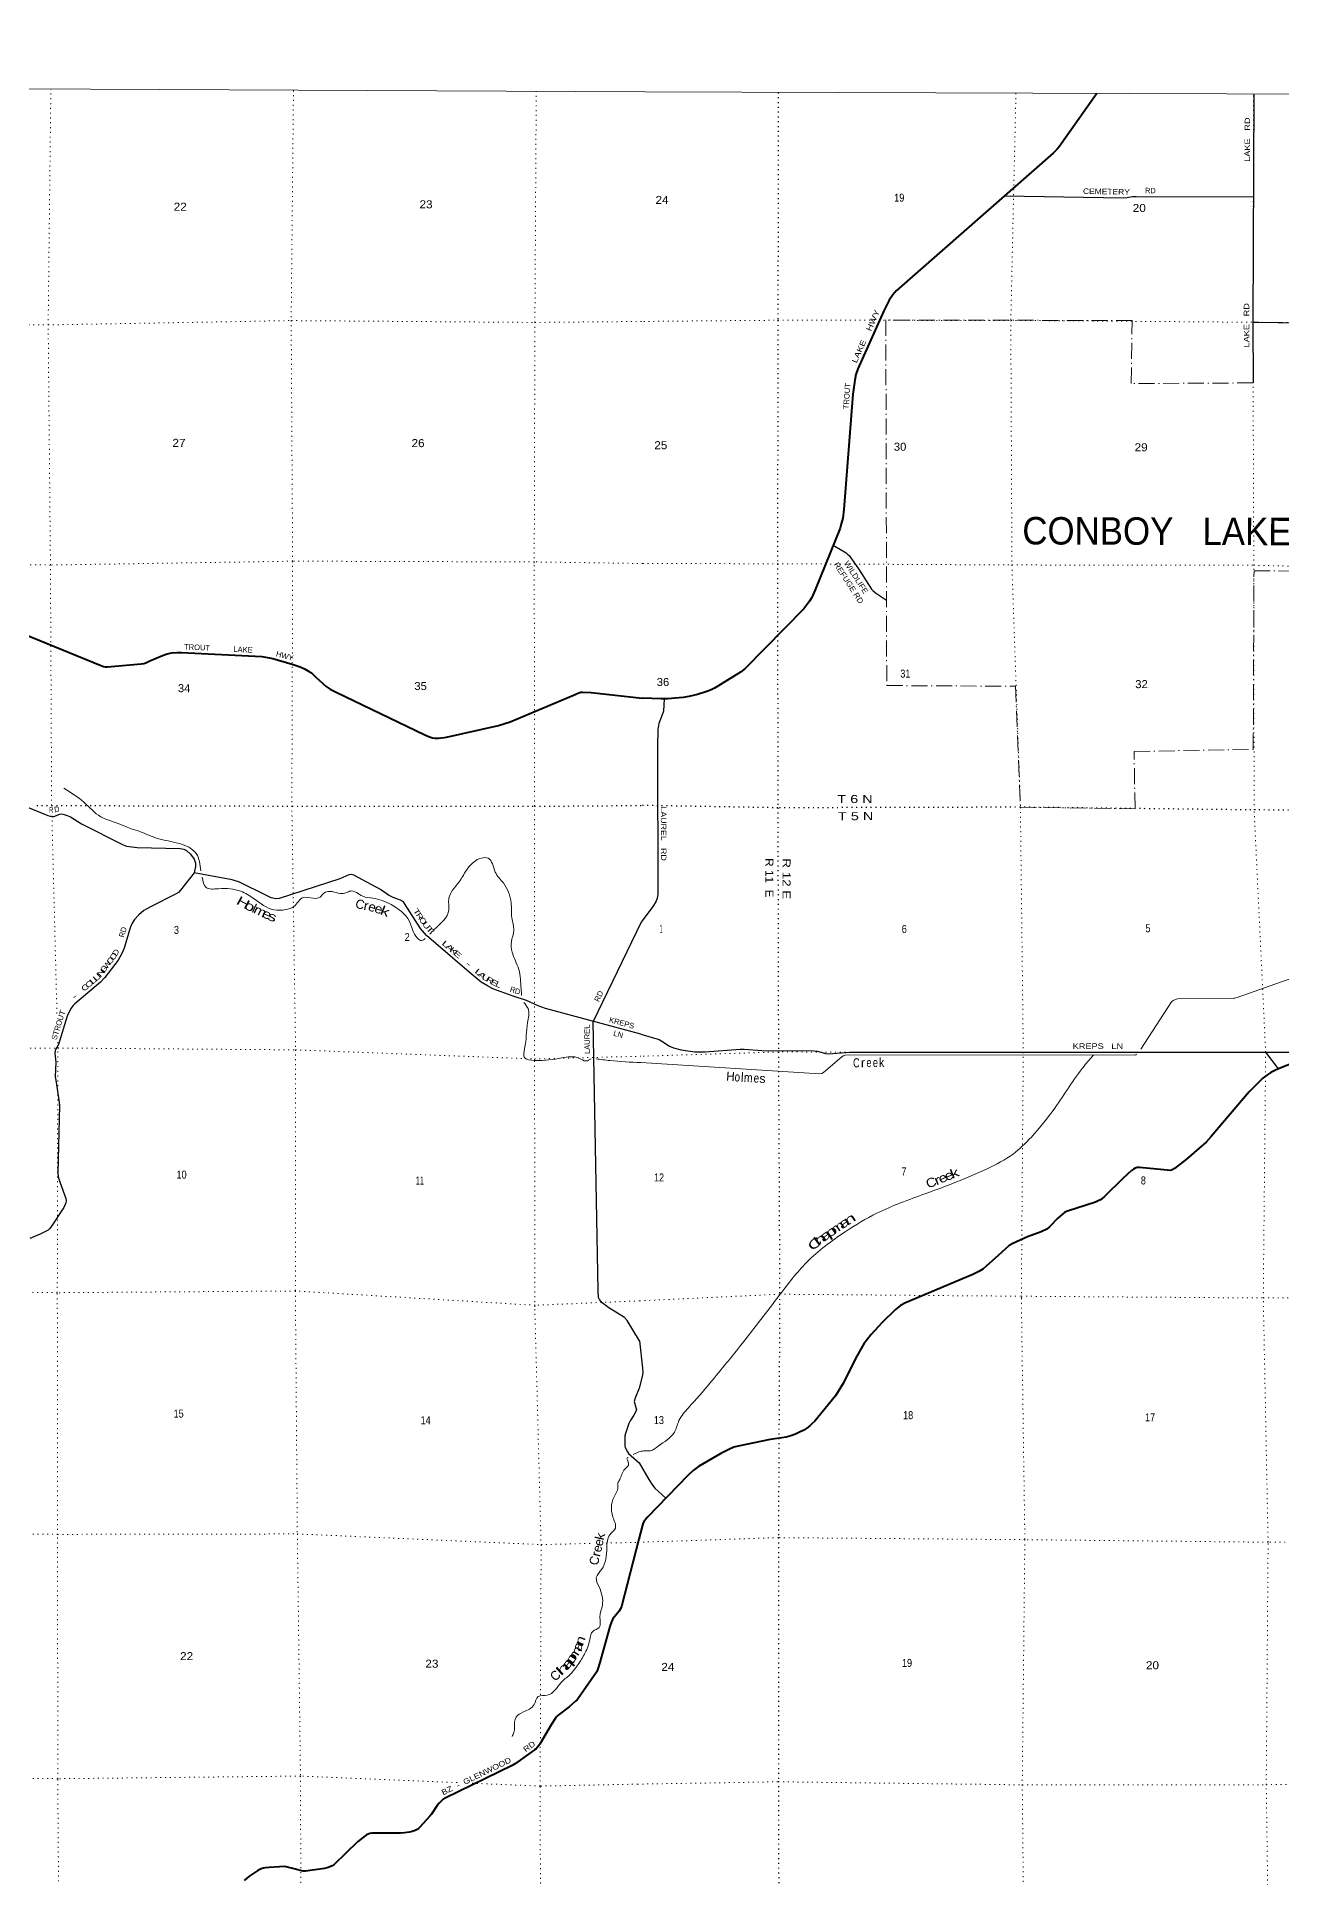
# Model space of a CAD drawing. Header units: feet. Extents: x -256679 to 5, y -731788 to -547785.
# Drawn here: x -108798 to -81581, y -588025 to -547785 of the extents above; entities that cross this region are included whole.
import ezdxf
from ezdxf.enums import TextEntityAlignment as Align

# ---------------------------------------------------------------- set-up
doc = ezdxf.new("R2010")
doc.units = ezdxf.units.FT
doc.header["$LTSCALE"] = 70
doc.linetypes.add('DOT_DASHED', pattern=[7.7, 5, -1.2, 0.3, -1.2])
doc.linetypes.add('DOTTED', pattern=[1.5, 0.3, -1.2])
for name, color, linetype, lineweight in [('26', 7, 'Continuous', 40), ('29', 7, 'Continuous', 25), ('39', 7, 'Continuous', 13), ('4', 7, 'Continuous', 13), ('44', 7, 'DOT_DASHED', 13), ('6', 7, 'DOTTED', 25), ('7', 7, 'DOTTED', 13)]:
    doc.layers.add(name, color=color, linetype=linetype, lineweight=lineweight)
for name, color, linetype in [('27', 7, 'Continuous'), ('30', 7, 'Continuous'), ('41', 7, 'Continuous')]:
    doc.layers.add(name, color=color, linetype=linetype)

msp = doc.modelspace()

# ---------------------------------------------------------------- linework, layer by layer
at = {"layer": '26'}
for points in [[(-85610.56, -549027.96), (-86387.59, -550115.57), (-86436.04, -550187.17), (-86487.97, -550247.34), (-86570.09, -550328.29), (-89999.46, -553339.36), (-90076.39, -553427.73), (-90153.8, -553542.34), (-90272.37, -553775.78), (-90842.15, -555045.51), (-90882.62, -555166.96), (-90906.72, -555291.54), (-90949.85, -555599.98), (-91145.14, -558123.17), (-91170.95, -558307.72), (-91202.34, -558435.47), (-91228.35, -558526.49), (-91773.79, -559873.67), (-91850.09, -560045.59), (-91896.55, -560124.9), (-91955.48, -560206.74), (-92022.27, -560291.71), (-93304.22, -561598.74), (-93403.79, -561676.81), (-93689.57, -561851.47), (-93902.56, -561984.46), (-93977.72, -562029.58), (-94066.54, -562071.97), (-94163.18, -562109.3), (-94350.77, -562167.68), (-94539.34, -562208.7), (-94662.33, -562227.84), (-94835.87, -562248.36), (-94998.48, -562263.39), (-95141.97, -562259.3), (-95557.52, -562242.57)], [(-109252.06, -560772.64), (-107411.94, -561525.13), (-107339.65, -561550.77), (-107299.84, -561558.24), (-107253.96, -561561.13), (-106517.27, -561493.82), (-106457.49, -561487.27), (-106415.18, -561472.33), (-106326.04, -561429.95), (-106049.97, -561312.95), (-105947.35, -561278.11), (-105842.79, -561257.29), (-105733.34, -561248.23), (-105636.12, -561245.75), (-103872.63, -561337.25), (-103748.77, -561354.05), (-103636.52, -561380.22), (-103210.84, -561501.69), (-103037.07, -561563.21), (-102942.5, -561605.55), (-102853.71, -561656.42), (-102793.2, -561695.19), (-102694.82, -561786.7), (-102468.57, -561987.99), (-102383.85, -562047.53), (-102253.51, -562116.94), (-100313.31, -563046.91), (-100210.16, -563092.08), (-100145.46, -563109.51), (-100090.72, -563116.98), (-100008.6, -563116.98), (-99953.85, -563114.49), (-99886.66, -563107.02), (-99836.63, -563094.79), (-98698.74, -562839.79), (-98441.18, -562762.68), (-97056.81, -562177.73), (-96944.02, -562129.69), (-96901.72, -562114.75), (-96854.44, -562112.26), (-96671.17, -562122.22), (-95557.52, -562242.57)], [(-80956.42, -570083.92), (-81628.04, -570340.78), (-81723.37, -570382.81), (-81808.14, -570429.94), (-81898.29, -570490.52), (-81980.37, -570553.8), (-82284.54, -570851.43), (-83115.98, -571827.44), (-83225.5, -571952.83), (-83377.13, -572083.64), (-83652.11, -572323.47), (-83913.88, -572531.58), (-83962.31, -572561.2), (-84002.68, -572569.28), (-84151.55, -572558.97), (-84682.26, -572509.33), (-84730.6, -572508.69), (-84776.35, -572522.16), (-84811.33, -572541.01), (-84857.31, -572575.7), (-85037.35, -572742.31), (-85448.18, -573139.19), (-85536.57, -573212.83), (-85580.97, -573233.03), (-85643.85, -573263.52), (-86257.2, -573463.73), (-86311.59, -573487.48), (-86365.41, -573525.18), (-86463.14, -573614.03), (-86645.28, -573805.22), (-86710.04, -573852.15), (-86829.61, -573914.27), (-87126.64, -574020.32), (-87453.94, -574167.39), (-87531.46, -574214.68), (-87772.13, -574430.8), (-88103.8, -574728.21), (-88193.97, -574784.01), (-88323.44, -574844.27), (-89800.85, -575462.73), (-89905.47, -575521.81), (-90018.8, -575610.89), (-90316.32, -575900.64), (-90551.32, -576157.28), (-90709.79, -576365.89), (-90895.37, -576686.89), (-91155.16, -577215.71), (-91330.36, -577500.71), (-91782.8, -578051.59), (-91847.53, -578111.09), (-91890.11, -578153.9), (-91957.38, -578207.75), (-92024.66, -578248.14), (-92129.61, -578302), (-92204.96, -578337), (-92307.22, -578372.01), (-92406.79, -578401.63), (-92500.04, -578419.21), (-92758.99, -578456.63), (-93457.63, -578596.85), (-93550.4, -578622.91), (-93664.84, -578669.55), (-93836.4, -578760.34), (-94326.28, -579042.07), (-94442.55, -579132.69), (-94558.79, -579244.23), (-95443.73, -580153.66), (-95488.03, -580205.73), (-95506.86, -580228.62), (-95532.43, -580275.74), (-95551.68, -580327.04), (-95633.41, -580632.13)], [(-95633.41, -580632.13), (-96007.48, -582103.98), (-96030.03, -582157.53), (-96064.93, -582215.6), (-96197.09, -582372.45), (-96208.58, -582389.72), (-96231.6, -582441.39), (-96267.22, -582540.07), (-96480.98, -583333.71), (-96525.24, -583466.05), (-96542.66, -583513.36), (-96559.62, -583543.34), (-96957.32, -584118.16), (-96982.51, -584146.45), (-97014.86, -584178.82), (-97155.97, -584302.28), (-97367.6, -584458.33), (-97400.76, -584487.85), (-97421.1, -584508.13), (-97449.72, -584546.72), (-97547.56, -584696.66), (-97799.07, -585114.8), (-97849.76, -585184.79), (-97878.37, -585215.92), (-97910.83, -585241.8), (-98328.17, -585535.27), (-98404.04, -585580.81), (-99868.09, -586293.15), (-99918.96, -586327.72), (-99961.26, -586366.31), (-99994.86, -586402.42), (-100038.41, -586455.55), (-100164.98, -586648.57), (-100198.29, -586689.4), (-100418.9, -586930.29), (-100449.63, -586960.81), (-100478.87, -586980.11), (-100521.18, -587000.03), (-100584.63, -587023.69), (-100649.33, -587038.63), (-100752.61, -587054.82), (-100841.52, -587061.57), (-101445.66, -587059.8), (-101467.14, -587062.03), (-101512.85, -587069.76), (-101548.93, -587082.21), (-101588.75, -587100.89), (-101616.2, -587120.4), (-101780.18, -587254.8), (-102297.2, -587743.93), (-102337.17, -587773.82), (-102389.42, -587797.47), (-102449.15, -587818.64), (-102506.76, -587831.65), (-102921.97, -587890.85), (-102968.65, -587892.25), (-103009.06, -587885.87), (-103228.56, -587826.94), (-103292.13, -587810.54), (-103340.66, -587800.58), (-103405.36, -587793.11), (-103486.87, -587795.74), (-103717.3, -587814.13)], [(-103717.3, -587814.13), (-103797.92, -587817.39), (-103836.09, -587823.61), (-103888.75, -587842.29), (-103965.9, -587880.89), (-104076.21, -587953.08), (-104158.76, -588011.61), (-104260.39, -588099.27)]]:
    msp.add_lwpolyline(points, dxfattribs=at)
at = {"layer": '29'}
for p, q in [((-95577.74, -567141.3), (-96628.18, -569311.58)), ((-81921.99, -569983.44), (-81648.84, -570348.73))]:
    msp.add_line(p, q, dxfattribs=at)
for points in [[(-82183.36, -549040.39), (-82199.49, -554033.3), (-82193.72, -555352.02)], [(-87632.97, -551261.53), (-85037.34, -551303.84), (-84952.5, -551301.97), (-84833.13, -551279.8), (-84750.92, -551276.29), (-82189.97, -551284.89)], [(-82199.47, -554026.17), (-78868.74, -554069.98), (-76648.72, -554073.67)], [(-91380.94, -558903.36), (-91096.96, -559068.77), (-91063.97, -559094.45), (-91033.73, -559126.52), (-90828.82, -559420.32), (-90539.49, -559864.83), (-90510.52, -559893.96), (-90456.3, -559941.59), (-90213.43, -560100.71)], [(-95074.9, -562261.21), (-95092.08, -562527.25), (-95117.31, -562611.74), (-95191.05, -562798.64), (-95216.63, -562932.63), (-95222.49, -563304.37), (-95214.14, -566538.72), (-95229.53, -566620.18), (-95259.79, -566698.2), (-95322.81, -566797.55), (-95577.74, -567141.3)], [(-109199.26, -564547.03), (-108557.79, -564814.05), (-108508.37, -564825.92), (-108465.35, -564830.92), (-108423.37, -564829.88), (-108290.93, -564778.45), (-108254.73, -564776.12), (-108196.04, -564786.36), (-108130.81, -564810.1), (-108061.51, -564839.78), (-107817.57, -564989.6), (-106910.9, -565450.6), (-106834.04, -565478.66), (-106774.74, -565490.53), (-106599.16, -565511.91), (-105658.87, -565531.26), (-105584.72, -565545.91), (-105521.47, -565573.61), (-105437.19, -565653.05), (-105355.42, -565767.45), (-105325.56, -565851.42), (-105326.75, -565923.71), (-105354.46, -566064.25)], [(-105354.46, -566064.25), (-105654.51, -566443.82), (-105701.95, -566491.29), (-105761.58, -566533.07), (-106310.44, -566807.62), (-106453.13, -566886.9), (-106564.56, -566982.97), (-106658.72, -567084.7), (-106710.12, -567167.78), (-106753.76, -567268.52), (-106885.8, -567712.46), (-106941.41, -567844.27), (-107018.89, -567973.76), (-107309.09, -568350.64), (-107407.84, -568458.59), (-107963.63, -568925.83), (-108002.95, -568963.83), (-108050.39, -569031.08), (-108130.81, -569197.27), (-108298.39, -569747.68), (-108325.17, -569818.33), (-108393.64, -569952.68), (-108400.29, -570012.18), (-108384.15, -570205.54), (-108392.38, -570518.55), (-108375.61, -570641.04), (-108313.09, -571032.23), (-108303.43, -571143.6), (-108338.01, -572633.92), (-108329.13, -572710.2), (-108284.57, -572842.5), (-108162.06, -573185.34), (-108153.2, -573236.35), (-108161.11, -573279.87), (-108209.14, -573382.17), (-108493.21, -573813.94), (-108520.89, -573849.54), (-108551.82, -573876.9), (-108722.08, -573963.69), (-108952.55, -574060.7)], [(-95587.86, -569593.41), (-97670.7, -569029.16), (-97832.37, -568972.71), (-98085.83, -568859.05), (-98378.01, -568761.54), (-98821.19, -568597.96), (-98939.79, -568538.62), (-99076.85, -568458.5), (-99341.3, -568236.49), (-100276.05, -567434.38), (-100405.5, -567282.22), (-100752.48, -566734.68), (-100778.18, -566699.08), (-100841.01, -566659.29), (-101004.04, -566605.57), (-101104.35, -566552.7), (-101282.28, -566429.76), (-101863.43, -566113.58), (-101918.78, -566097.76), (-101975.2, -566108.64), (-102171.58, -566195.51), (-103494.26, -566627.86), (-103569.28, -566631.08), (-103668.22, -566612.04), (-103756.48, -566567.4), (-104362.9, -566266.09), (-104522.19, -566216.44), (-105354.46, -566064.25)], [(-95615.51, -576295.93), (-95888.27, -575849.2), (-95946.98, -575786.01), (-96283.6, -575575.39), (-96434.91, -575463.43), (-96493.57, -575395.36), (-96512.34, -575350.85), (-96522.82, -575198.76), (-96628.18, -569311.58)], [(-95587.86, -569593.41), (-95185.54, -569711.9), (-95127.47, -569741.83), (-94956.66, -569853.4), (-94870.33, -569887.94), (-94705.4, -569931.95), (-94555.83, -569959.16), (-94408.51, -569975.96), (-94176.12, -569980.77), (-93415.23, -569917.28), (-93325.61, -569918.91), (-92942.01, -569950.54), (-91797.03, -569953.96), (-91722.35, -569964.16), (-91544.94, -570017.82), (-91476.33, -570019.98), (-91300.86, -570006.15), (-91008.66, -569982.95), (-81088.31, -569983.48), (-80914.93, -569968.64), (-80650.23, -569915.66)], [(-95615.51, -576295.93), (-95547.85, -576898), (-95544.77, -576980.92), (-95552.1, -577050.61), (-95619.8, -577334.49)], [(-95619.8, -577334.49), (-95716.69, -577562.26), (-95726.58, -577603.79), (-95729.39, -577622.96), (-95692.97, -577754.12), (-95684.16, -577801.46), (-95694.95, -577845.11), (-95737.7, -577924.04), (-95821.46, -578048.84), (-95849.14, -578107.01), (-95924.25, -578321.81), (-95934.63, -578372.25), (-95939.79, -578412.34), (-95938.59, -578561.15), (-95934.63, -578601.7), (-95926.49, -578629.06), (-95881.26, -578727.3), (-95855.43, -578759.31), (-95626.54, -578967.63)], [(-95626.54, -578967.63), (-95414.65, -579331.8), (-95330.35, -579452.82), (-95279.04, -579515.17), (-95039.71, -579738.46)]]:
    msp.add_lwpolyline(points, dxfattribs=at)
at = {"layer": '39'}
msp.add_line((-95630.58, -578722.16), (-95750.89, -578784.63), dxfattribs=at)
for points in [[(-84654.28, -569917.05), (-83979.99, -568887.49), (-83945.22, -568855.72), (-83894.39, -568831.4), (-83850.2, -568818.13), (-83779.4, -568810.82), (-82618.16, -568807.08), (-82593.85, -568804.87), (-82542.85, -568790.46), (-80753.53, -568152.7), (-80732, -568130.53), (-80713.51, -568086.37), (-80697.59, -568020.09), (-80692.22, -567966.93), (-80820.92, -562770.11), (-80796.91, -562731.92), (-80775.09, -562718.21), (-80716.67, -562701.65), (-74660.01, -561817.07), (-74513.28, -561785.2), (-74429.27, -561760.42), (-74351.96, -561732.14), (-74288.48, -561702.8)], [(-95587.81, -570214.99), (-91671.31, -570457.73), (-91631.03, -570454.76), (-91589.05, -570433.48), (-91536.96, -570385.2), (-91192.3, -570085.41), (-91160.32, -570065.64), (-91118.33, -570054.58), (-91033.79, -570046.97), (-84787.48, -570052.37), (-84760.96, -570045.74), (-84742.77, -570031.69)]]:
    msp.add_lwpolyline(points, dxfattribs=at)
for points in [[(-108206.48, -564216.59), (-107768.26, -564519.63), (-107396.18, -564839.37), (-107038.51, -564978.53), (-106820.2, -565068.83), (-106531.42, -565166.48), (-106157.56, -565313.53), (-105685.68, -565421.5), (-105310.86, -565642.83), (-105209.14, -566022.69)], [(-100202.09, -567408.66), (-100104.04, -567306.22), (-99783.91, -566875.54), (-99788.97, -566640.67), (-99562.65, -566263.08), (-99399.1, -566006.55), (-99242.56, -565830.39), (-99072.82, -565740.44), (-98928.03, -565743.09), (-98771.29, -566046.79), (-98593.26, -566286.04), (-98422.77, -566720.11), (-98408.45, -567049.25), (-98366.66, -567325.93), (-98417.76, -567571.36), (-98400.77, -567796.07), (-98257.11, -568176.19), (-98205.35, -568601.34), (-98194.65, -568747.54)], [(-105178.93, -566160.9), (-105096.2, -566381.67), (-104826.37, -566413.25), (-104337.11, -566466.85), (-104045.44, -566632.74), (-103612.05, -566873.59), (-103354.76, -566869.15), (-103176.67, -566803.22), (-102974.17, -566604.54), (-102750.79, -566620.5), (-102602.37, -566592.99), (-102521.04, -566507.9), (-102336.51, -566474.03), (-102163.07, -566514.55), (-102028.59, -566497.22), (-101938.57, -566462.23), (-101667.68, -566576.12), (-101445.97, -566618.2), (-101046.05, -566758.97), (-100653.37, -567116.66), (-100469.53, -567494.39), (-100380.43, -567543.74), (-100302.56, -567497.18)], [(-98145.58, -568899.09), (-98052.97, -569033.58), (-98063.09, -569338.86), (-98128.04, -569911.69), (-98135.69, -570096.47), (-97905.61, -570164.57), (-97315.2, -570110.8), (-96941.17, -570115.29), (-96783.54, -570178.05), (-96675.49, -570132.79)], [(-96564.39, -570131.95), (-96262.92, -570169.11), (-95587.81, -570214.99)], [(-95630.58, -578722.16), (-95520.71, -578704.23), (-95371.99, -578700.29), (-95207.58, -578601.6), (-94852.9, -578295.77), (-94753.05, -578042.61), (-94542.86, -577759.13), (-94074.23, -577220.19), (-93365.41, -576347.53), (-92560.57, -575306.03), (-91955.84, -574576.11), (-91118.1, -573914.01), (-90422.36, -573505.15), (-89373.34, -573083.59), (-88009.41, -572532.96), (-87445.98, -572212.68), (-87045.26, -571840.51), (-86532.66, -571209.13), (-85890.18, -570288.4), (-85689.95, -570051.83)], [(-95866.4, -578844.61), (-95878.87, -578851.09), (-95853.11, -578977.34), (-95933.92, -579102.58), (-96049.61, -579328.55), (-96086.74, -579411.22), (-96089.17, -579533.71), (-96143.95, -579650.68), (-96197.8, -580149.12), (-96144.42, -580389.55), (-96267.13, -580539.28), (-96329.83, -580820.96), (-96446.31, -581295.9), (-96560.62, -581473.66), (-96499.71, -581673.86), (-96428.14, -582076.75), (-96481.04, -582338.26), (-96500.19, -582567.33), (-96631.88, -582644.87), (-96703.81, -582834.28), (-96828.23, -583162.72), (-96983.87, -583409.14), (-97140.26, -583597.34), (-97335, -583773.86), (-97633.09, -584043.71), (-97831.72, -584075.71), (-97921.93, -584251.24), (-98153.07, -584412.04), (-98316.43, -584528.02), (-98349.75, -584749.19), (-98362.39, -584859.74), (-98401.48, -584946.44)]]:
    msp.add_spline(points, degree=3, dxfattribs=at)
at = {"layer": '4'}
msp.add_lwpolyline([(-254669.8, -547785.08), (-222837.12, -548113.49), (-191004.03, -548398.11), (-159170.57, -548638.96), (-127336.83, -548836.01), (-95502.83, -548989.26), (-63668.65, -549098.74), (-31834.36, -549164.42), (0, -549186.32), (0, -731787.88), (-32085.53, -731765.81), (-64171, -731699.6), (-224595.32, -730706.58), (-256679.15, -730375.58)], close=True, dxfattribs=at)
msp.add_lwpolyline([(-254669.8, -547785.08), (-222837.12, -548113.49), (-191004.03, -548398.11), (-159170.57, -548638.96), (-127336.83, -548836.01), (-95502.83, -548989.26), (-63668.65, -549098.74), (-31834.36, -549164.42), (0, -549186.32), (0, -731787.88), (-32085.53, -731765.81), (-64171, -731699.6), (-224595.32, -730706.58), (-256679.15, -730375.58)], close=True, dxfattribs=at)
at = {"layer": '44'}
msp.add_lwpolyline([(-78873.66, -554072.77), (-82198.67, -554026.18), (-82193.72, -555352.02), (-84861.86, -555366.41), (-84842.25, -553988.67), (-90228.25, -553976.81), (-90208.91, -561969.88), (-87392.73, -561985.12), (-87284.52, -564629.81), (-84778.76, -564661.56), (-84798.92, -563410.08), (-82192.62, -563364.96), (-82176.13, -559459.96), (-80833.19, -559467.9)], dxfattribs=at)
at = {"layer": '6'}
for points in [[(-92581.28, -549001.54), (-92588.82, -553982.01), (-92597.83, -559306.52), (-92590.76, -564643.05), (-92577.66, -569981.57), (-92550.6, -575277.9), (-92577.68, -580600.44), (-92578.66, -585926.94), (-92561.61, -591235.34), (-92560.49, -594671.93)], [(-108796.35, -564592.56), (-108473.03, -564592.55), (-103211.22, -564605.04), (-97909.31, -564609.11), (-95567.21, -564590.76)], [(-63711.45, -564653.81), (-66100.3, -564672.25), (-71409.85, -564734.64), (-76693.58, -564707.95), (-82139.84, -564689.93), (-87284.52, -564629.81), (-92590.76, -564643.05), (-95567.21, -564590.76)]]:
    msp.add_lwpolyline(points, dxfattribs=at)
at = {"layer": '7'}
for p, q in [((-108357.12, -569141.33), (-108468.29, -564778.75)), ((-96345.48, -580718.8), (-95633.7, -580702.06))]:
    msp.add_line(p, q, dxfattribs=at)
for points in [[(-108473.04, -564590.93), (-108499.01, -559334.45), (-108549.01, -554084.61), (-108490, -548932.02)], [(-103183.76, -548956.29), (-103234.33, -553988.17), (-103202.27, -559250.23), (-103219.31, -564601.1), (-103137.33, -569932.1), (-103142.05, -575207.41), (-103099.28, -580519.57), (-103030.61, -585813.41), (-103013.17, -591188.04), (-103064.41, -594627.61)], [(-97800.4, -594650.41), (-97776.01, -591315.2), (-97788.24, -586032.87), (-97768.06, -580768.31), (-97906.08, -575553.43), (-97909.63, -570164.61), (-97909.31, -564609.11), (-97917.98, -559290.61), (-97903.78, -554030.12), (-97874.43, -548979.35)], [(-87383.06, -549021.34), (-87495.36, -553984.76), (-87470.73, -559333.16), (-87284.52, -564629.81), (-87222.45, -569985.58), (-87264.79, -575362.47), (-87187.57, -580644.66), (-87244.68, -586005.4), (-87187.46, -591327.78), (-87124.96, -594692.98)], [(-81815.38, -594715.51), (-81835.63, -591247.43), (-81908.87, -586001.53), (-81867.69, -580701.05), (-81973.14, -575360.7), (-81920.72, -569987.8), (-82173.97, -564690), (-82180.95, -559341.96), (-82199.47, -554026.17), (-82183.36, -549040.39)], [(-123234.56, -554007.56), (-119095.13, -554029.74), (-113809.36, -554029.95), (-108549.01, -554084.61), (-103228.27, -553990.12), (-97903.78, -554030.12), (-95523.54, -554008.18)], [(-95523.54, -554008.18), (-92588.82, -553982.01), (-87494.26, -553985.87), (-82199.47, -554026.17), (-76817.34, -554072.1), (-71542.13, -553956.06), (-66224.98, -553941.18), (-63685.46, -553982.65)], [(-95545.38, -559301.03), (-97914.27, -559266.48), (-103202.27, -559250.23), (-108499.01, -559334.45), (-113831.49, -559298.55), (-119087.16, -559294.04), (-123915.42, -559379.85), (-127394.91, -559392.84)], [(-95545.38, -559301.03), (-92597.83, -559306.52), (-87470.73, -559333.16), (-82179.84, -559339.75), (-76750.05, -559472.23), (-75531, -559477.49)], [(-108281.99, -594603.84), (-108297.96, -591264.12), (-108339.76, -585871.64), (-108342.63, -580535.02), (-108348.93, -575244.61), (-108337.89, -569895.8), (-108341.38, -569758.76)], [(-121946.55, -569873.4), (-118770.52, -569910.14), (-113562.99, -569923.13), (-108337.89, -569895.8), (-103140.07, -569934.99), (-97912.03, -570134.51), (-95589.84, -570074.59)], [(-63726.18, -570005.54), (-66004.9, -570012.63), (-71292.47, -570042.51), (-76592.18, -570030.25), (-81922.93, -569985.59), (-87223.55, -569985.58), (-92577.66, -569981.57), (-95589.84, -570074.59)], [(-95611.91, -575422.5), (-97900.49, -575519.24), (-103142.05, -575207.41), (-108348.93, -575244.61), (-113570.79, -575211.67), (-118804.04, -575231.04), (-122673.97, -575188.6)], [(-95611.91, -575422.5), (-92550.6, -575277.9), (-87264.87, -575322.32), (-81973.14, -575360.7), (-76697.59, -575338.87), (-71363.72, -575367.13), (-66072.19, -575305.13), (-63740.71, -575291.98)], [(-125807.67, -580428.38), (-124028.63, -580412.31), (-118874, -580532.22), (-113609.03, -580478.41), (-108340.7, -580528.98), (-103099.28, -580519.57), (-97768.27, -580752.25), (-96628.63, -580725.45)], [(-63755.54, -580680.17), (-65956.68, -580659.52), (-71248.31, -580671.33), (-76556, -580681.17), (-81867.69, -580701.05), (-87187.57, -580644.66), (-92577.68, -580600.44), (-95633.7, -580702.06)], [(-99604.55, -585956.83), (-103030.61, -585813.41), (-108339.76, -585871.64), (-113539.98, -585802.36), (-118874.68, -585750.42), (-124086.98, -585679.24), (-127539.63, -585695.67)], [(-95655.52, -585989.68), (-97788.24, -586032.87), (-99382.81, -585966.12)], [(-95655.52, -585989.68), (-92578.63, -585938.99), (-87244.68, -586005.4), (-81908.87, -586001.53), (-76601.18, -585991.69), (-71253.32, -585991.82), (-65993.73, -586018.21), (-63770.28, -586042.27)]]:
    msp.add_lwpolyline(points, dxfattribs=at)

# ---------------------------------------------------------------- texts
at = {"layer": '27'}
for s, rotation, width, p in [('LAKE    HWY', 65.832, 1.3, (-90869.39, -554930.94)), ('HWY', 344.074, 0.9, (-103575.98, -561324.7)), ('RD', 36.615, 1.2, (-98102.27, -585298.06)), ('BZ  -  GLENWOOD', 25.945, 1.2, (-99909.17, -586234.9))]:
    msp.add_text(s, height=120, rotation=rotation, dxfattribs=dict(at, width=width)).set_placement(p)
for s, rotation, p in [('TROUT', 85.574, (-91044.74, -555931.64)), ('TROUT', 357.03, (-105580.32, -561178.55)), ('LAKE', 357.03, (-104500.72, -561231.73))]:
    msp.add_text(s, height=120, rotation=rotation, dxfattribs=at).set_placement(p)
at = {"layer": '30'}
for s, rotation, width, p in [('LAKE   RD', 89.815, 1.25, (-82264.68, -550518.87)), ('CEMETERY  ', 359.066, 1.15, (-85917.82, -551219.48)), ('RD', 359.808, 0.8, (-84558.21, -551206.94)), ('LAKE   RD', 90.251, 1.25, (-82276.83, -554577.8)), ('REFUGE RD', 302.894, 1.1, (-91371.98, -559323.05)), ('WILDLIFE', 302.894, 1.1, (-91148.4, -559293.71)), ('LAUREL   RD', 270.148, 1.2, (-95149.11, -564613.54)), ('RD', 64.172, 1.05, (-96505.18, -568896.79)), ('LN', 344.842, 1.05, (-96198.33, -569622.83)), ('KREPS   LN', 359.997, 1.25, (-86141.84, -569913.21))]:
    msp.add_text(s, height=120, rotation=rotation, dxfattribs=dict(at, width=width)).set_placement(p)
for s, rotation, width, p in [('R', 359.371, 0.65, (-108482.82, -564747.62)), ('D', 9.223, 0.8, (-108349.45, -564733.64)), ('T', 302.363, 1.6, (-100536.96, -566949.3)), ('R', 302.363, 1.3, (-100471.73, -567047.53)), ('R', 73.436, 0.95, (-106875.86, -567433.52)), ('D', 73.436, 0.95, (-106843.25, -567323.89)), ('O', 302.363, 1.25, (-100403.53, -567145.73)), ('U', 307.389, 1.45, (-100325.32, -567250.92)), ('T', 310.389, 1.85, (-100243.8, -567348.82)), ('D', 59.106, 1.25, (-107018.9, -567836.77)), ('L', 319.367, 1.9, (-99890.62, -567672.88)), ('A', 319.367, 1.7, (-99804.17, -567747.07)), ('K', 319.367, 1.6, (-99718.44, -567820.63)), ('E', 319.367, 1.65, (-99633.79, -567893.26)), ('N', 48.548, 1.55, (-107345.5, -568285.93)), ('G', 52.403, 1.35, (-107285, -568204.61)), ('W', 52.403, 1.2, (-107210.88, -568108.37)), ('O', 52.403, 1.35, (-107140.97, -568017.78)), ('O', 52.403, 1.35, (-107074.8, -567928.12)), ('-', 319.367, 1.95, (-99392.01, -568100.74)), ('L', 319.986, 1.85, (-99171.58, -568286.14)), ('C', 40.053, 1.5, (-107700.96, -568613.57)), ('O', 40.053, 1.45, (-107611.97, -568538.74)), ('L', 40.053, 1.9, (-107525.49, -568466.04)), ('L', 43.053, 2, (-107445.24, -568394.12)), ('I', 47.548, 1.35, (-107400.67, -568348.64)), ('A', 319.986, 1.7, (-99098.2, -568353.46)), ('U', 325.691, 1.35, (-99017.05, -568408.52)), ('R', 329.691, 1.25, (-98915.97, -568465.11)), ('E', 331.419, 1.3, (-98821.98, -568519.57)), ('L', 334.741, 1.4, (-98727.55, -568562.41)), ('-', 40.053, 1.95, (-107935.07, -568810.38)), ('O', 73.066, 0.9, (-108254.11, -569361.92)), ('T', 71.177, 1.25, (-108184.21, -569143.6)), ('T', 73.066, 1.2, (-108319.87, -569578.46)), ('R', 73.066, 0.95, (-108287.98, -569473.15))]:
    msp.add_text(s, height=120, rotation=rotation, dxfattribs=dict(at, width=width)).set_placement(p, align=Align.CENTER)
for s, rotation, p in [('R', 341.544, (-98404.8, -568677.83)), ('D', 341.544, (-98299.26, -568714.04)), ('U', 73.066, (-108220.11, -569250.24)), ('S', 73.066, (-108349.92, -569674.31))]:
    msp.add_text(s, height=120, rotation=rotation, dxfattribs=at).set_placement(p, align=Align.CENTER)
for s, rotation, p in [('KREPS', 344.842, (-96289.99, -569329.94)), ('LAUREL', 91.025, (-96697.59, -570026.27))]:
    msp.add_text(s, height=120, rotation=rotation, dxfattribs=at).set_placement(p)
at = {"layer": '41'}
for s, rotation, width, p in [('H', 331.39, 1.45, (-104329.4, -566802.13)), ('o', 331.39, 1.45, (-104184.93, -566880.94)), ('l', 334.635, 1.1, (-104080.67, -566930.34)), ('m', 334.635, 1.2, (-103954.74, -566990.04)), ('e', 335.239, 1.35, (-103802.9, -567060.11)), ('s', 341.442, 1.4, (-103677.14, -567116.53)), ('r', 349.45, 1.1, (-101612.48, -566879.63)), ('e', 343.17, 1.1, (-101488.28, -566905.51)), ('e', 341.878, 1.15, (-101349.4, -566946.34)), ('k', 337.941, 1.45, (-101215.83, -566998.71)), ('C', 0.957, 0.75, (-90871.79, -570318.7)), ('e', 0.957, 0.75, (-90595.69, -570311.88)), ('e', 0.957, 0.75, (-90454.55, -570311.72)), ('k', 0.957, 0.85, (-90319.14, -570309.47)), ('H', 356.453, 0.95, (-93631.26, -570613.76)), ('o', 356.453, 0.8, (-93480.26, -570626.15)), ('m', 356.453, 0.85, (-93242.48, -570641.3)), ('e', 356.453, 0.8, (-93064.18, -570651.53)), ('e', 21.96, 1.25, (-88813.69, -572771.67)), ('k', 21.96, 1.4, (-88688.08, -572721.02)), ('C', 21.96, 1.15, (-89200.72, -572927.73)), ('r', 21.96, 1.4, (-89067.15, -572875.62)), ('e', 21.96, 1.25, (-88947.43, -572825.56)), ('m', 33.902, 1.4, (-91231.88, -573894.08)), ('a', 33.365, 1.7, (-91088.81, -573798.93)), ('n', 33.365, 1.7, (-90964.53, -573717.09)), ('C', 39.964, 1.6, (-91717.88, -574245)), ('h', 37.141, 1.8, (-91607.58, -574155.44)), ('a', 37.141, 1.8, (-91492.66, -574070.67)), ('p', 35.109, 1.75, (-91371.65, -573988.5)), ('k', 77.475, 1.15, (-96381.79, -580594.28)), ('r', 76.47, 1.15, (-96471.45, -580982.02)), ('m', 57.285, 1.35, (-96940.2, -583170.01)), ('a', 69.236, 1.3, (-96872.91, -583014.79)), ('n', 69.268, 1.3, (-96823.21, -582881.7)), ('h', 42.203, 2, (-97228.05, -583535.04)), ('a', 49.796, 1.95, (-97120.16, -583420.05)), ('p', 53.048, 1.8, (-97036.05, -583305.25))]:
    msp.add_text(s, height=200, rotation=rotation, dxfattribs=dict(at, width=width)).set_placement(p, align=Align.CENTER)
for s, rotation, p in [('C', 344.586, (-101754.76, -566847.12)), ('r', 0.957, (-90727.32, -570314.08)), ('l', 356.453, (-93374.95, -570632.68)), ('s', 356.453, (-92931.7, -570660.15)), ('e', 77.427, (-96411.17, -580726.32)), ('C', 75.97, (-96507.19, -581127.05)), ('e', 76.47, (-96443.1, -580860.82)), ('C', 42.178, (-97391.44, -583689.16))]:
    msp.add_text(s, height=200, rotation=rotation, dxfattribs=at).set_placement(p, align=Align.CENTER)
at = {"layer": '44', "width": 0.95}
msp.add_text('CONBOY   LAKE   NATIONAL   WILDLIFE   REFUGE', height=600, rotation=359.814, dxfattribs=at).set_placement((-87244.17, -558883.57))
at = {"layer": '6'}
for s, rotation, width, p in [('T 6 N', 0.143, 1.35, (-91288.52, -564539.44)), ('T 5 N', 0.143, 1.35, (-91274.21, -564914.37)), ('R 11  E', 270.141, 1.1, (-92863.06, -565744.55)), ('R 12 E', 270.141, 1.25, (-92488.04, -565748.07))]:
    msp.add_text(s, height=175, rotation=rotation, dxfattribs=dict(at, width=width)).set_placement(p)
at = {"layer": '7'}
for s, width, p in [('24', 1.1, (-95265.95, -551439.28)), ('19', 0.85, (-90045.22, -551389.49)), ('22', 1.1, (-105803.07, -551587.4)), ('23', 1.1, (-100427.5, -551534.56)), ('20', 1.1, (-84828.71, -551615.74)), ('27', 1.1, (-105830.46, -556750.33)), ('26', 1.1, (-100602.14, -556757.04)), ('25', 1.1, (-95293.07, -556801.93)), ('30', 1.05, (-90053.67, -556835.51)), ('29', 1.1, (-84788.08, -556847.47)), ('31', 0.85, (-89911.64, -561796.03)), ('34', 1.05, (-105712.13, -562114.81)), ('35', 1.05, (-100540.04, -562068.2)), ('36', 1.05, (-95239.11, -561979.18)), ('32', 1.05, (-84773.18, -562026.67)), ('3', 0.85, (-105799.01, -567400.55)), ('1', 0.4, (-95178.05, -567374.24)), ('6', 0.85, (-89880.4, -567379.93)), ('5', 0.85, (-84551.31, -567363.71)), ('2', 0.85, (-100752.49, -567555.61)), ('10', 0.85, (-105741.67, -572750.71)), ('7', 0.85, (-89886.27, -572680.88)), ('11', 0.65, (-100512.53, -572879.95)), ('12', 0.85, (-95299.6, -572812.41)), ('8', 0.85, (-84651.56, -572877.93)), ('15', 0.85, (-105806.61, -577975.87)), ('18', 0.85, (-89850.63, -578010.01)), ('14', 0.85, (-100403.93, -578120.79)), ('13', 0.85, (-95302.58, -578117.58)), ('17', 0.85, (-84558.97, -578057.87)), ('22', 1.1, (-105664.46, -583278.36)), ('23', 1.1, (-100299.5, -583444)), ('24', 1.1, (-95138.38, -583514.39)), ('19', 0.85, (-89875.5, -583426.11)), ('20', 1.1, (-84539.86, -583478.16))]:
    msp.add_text(s, height=175, dxfattribs=dict(at, width=width)).set_placement(p)

doc.saveas('drawing.dxf')
